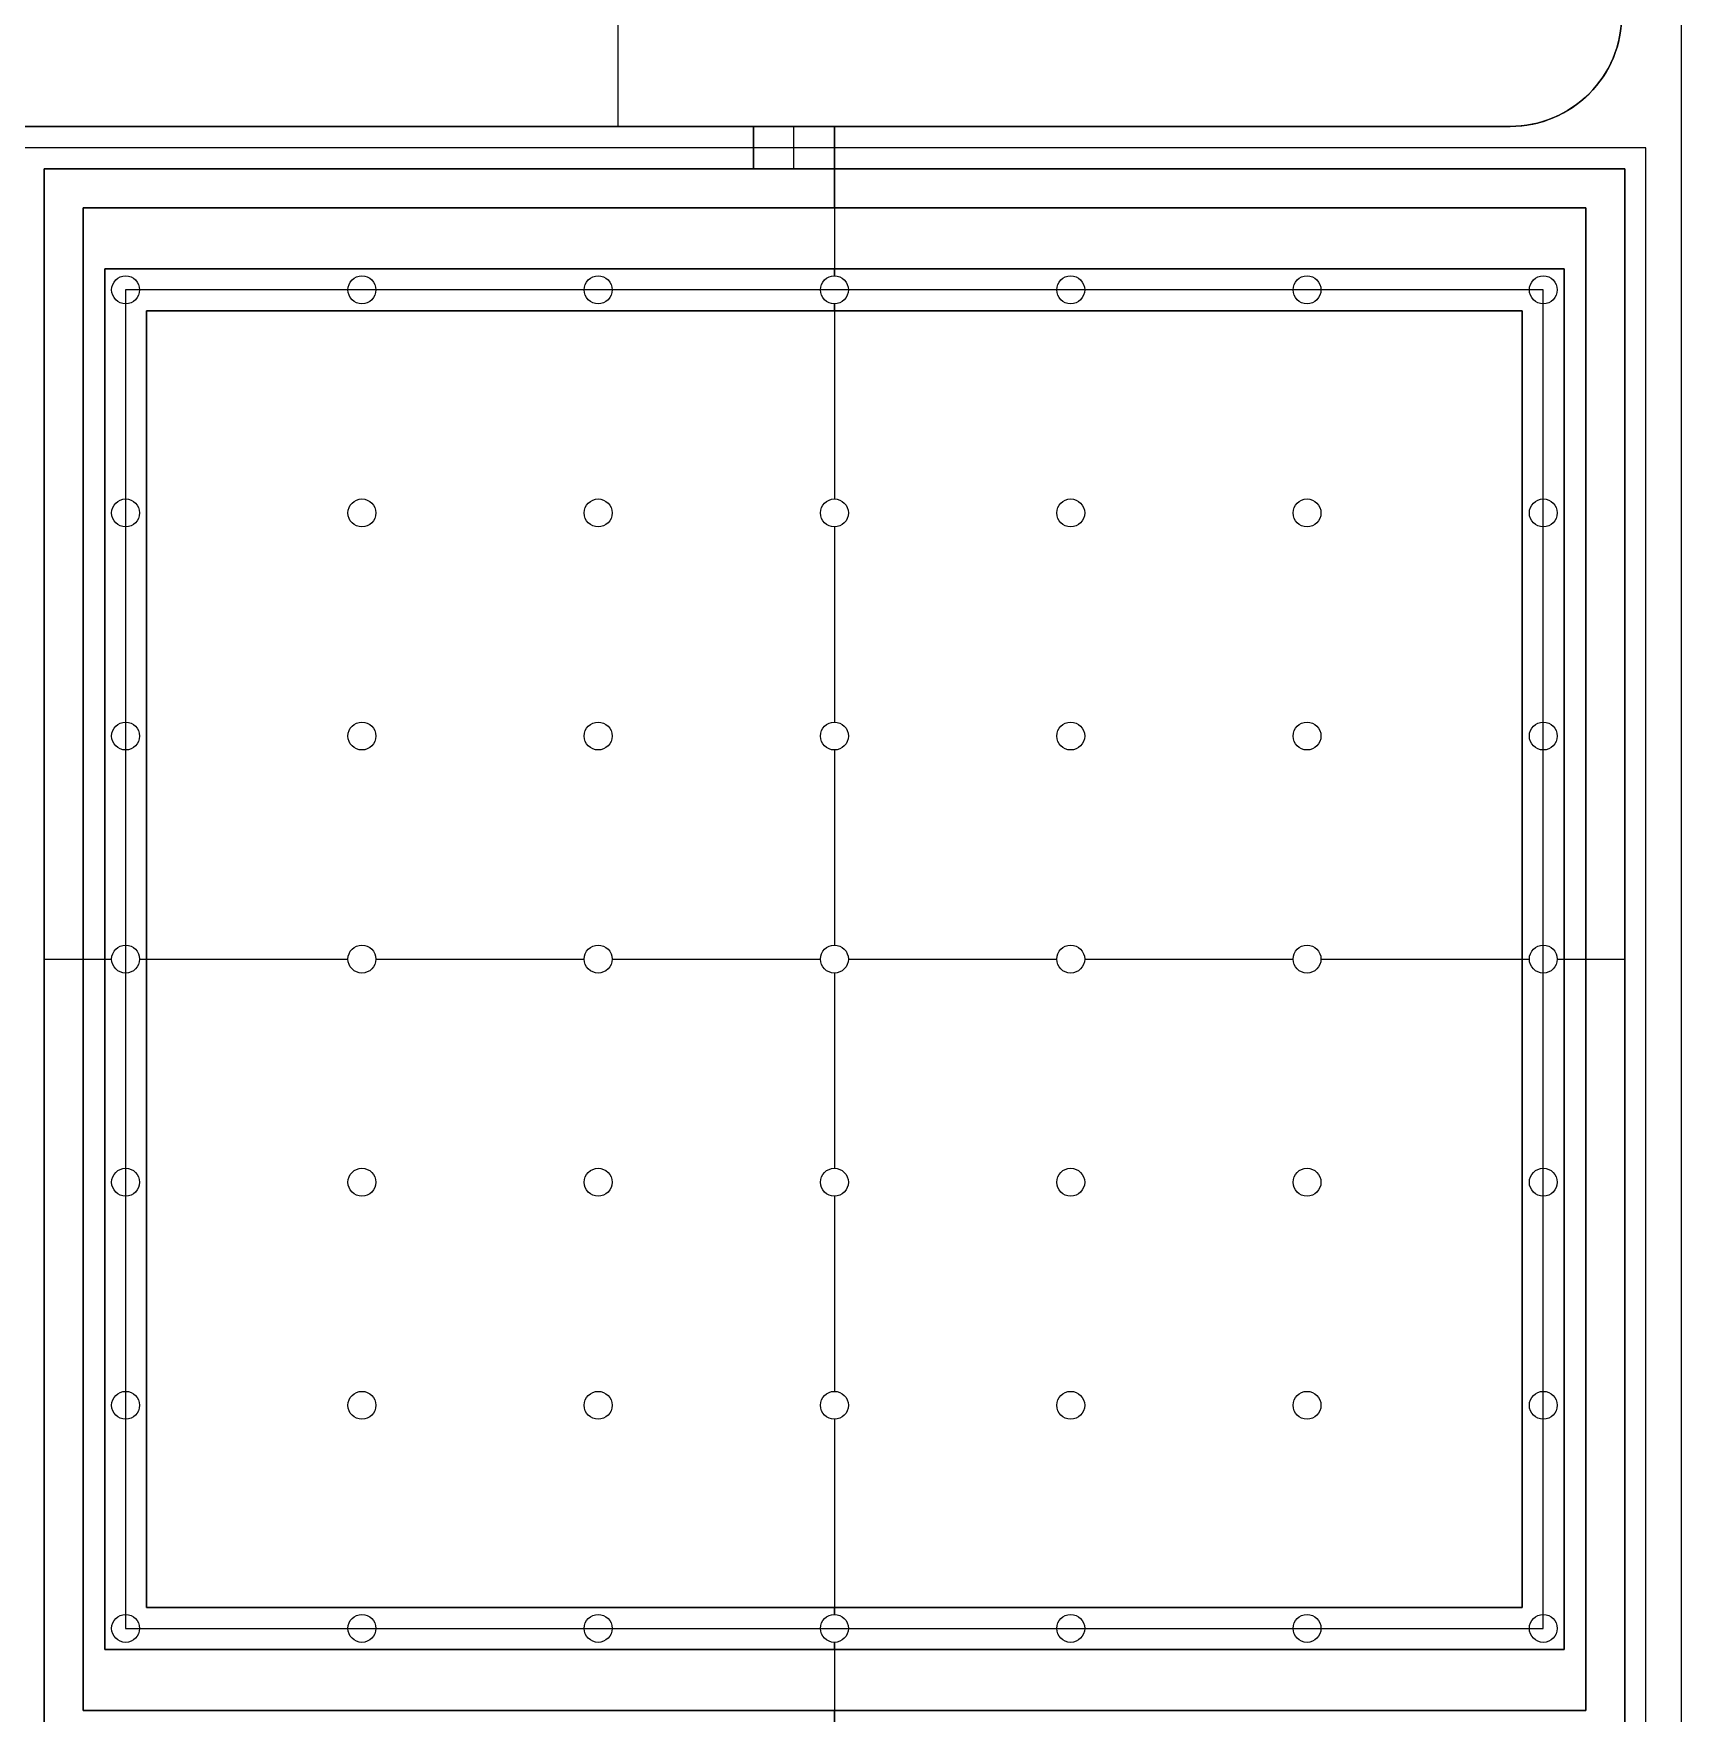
# Model space of a CAD drawing. Extents: x 0 to 96, y 0 to 48.
# Drawn here: x 57.23 to 72, y 15.4 to 30.46 of the extents above; entities that cross this region are included whole.
import ezdxf

# ---------------------------------------------------------------- set-up
doc = ezdxf.new("R2010")
doc.units = 0
doc.header["$MEASUREMENT"] = 0
for name, color, linetype in [('PECK_DRILLING', 100, 'CONTINUOUS'), ('POCKETS_10_MM', 5, 'CONTINUOUS'), ('PROFILE_-_ON', 216, 'CONTINUOUS'), ('PROFILE_-_OUTSIDE', 18, 'CONTINUOUS'), ('STOCK_PERIMETER', 1, 'CONTINUOUS'), ('TABS', 51, 'CONTINUOUS')]:
    doc.layers.add(name, color=color, linetype=linetype)

msp = doc.modelspace()

# ---------------------------------------------------------------- linework, layer by layer
at = {"layer": 'PECK_DRILLING'}
for centre in [(58.054, 28.16), (60.172, 28.16), (62.29, 28.16), (64.408, 28.16), (66.526, 28.16), (68.644, 28.16), (70.762, 28.16), (58.054, 26.16), (60.172, 26.16), (62.29, 26.16), (64.408, 26.16), (66.526, 26.16), (68.644, 26.16), (70.762, 26.16), (58.054, 24.16), (60.172, 24.16), (62.29, 24.16), (64.408, 24.16), (66.526, 24.16), (68.644, 24.16), (70.762, 24.16), (58.054, 22.16), (60.172, 22.16), (62.29, 22.16), (64.408, 22.16), (66.526, 22.16), (68.644, 22.16), (70.762, 22.16), (58.054, 20.16), (60.172, 20.16), (62.29, 20.16), (64.408, 20.16), (66.526, 20.16), (68.644, 20.16), (70.762, 20.16), (58.054, 18.16), (60.172, 18.16), (62.29, 18.16), (64.408, 18.16), (66.526, 18.16), (68.644, 18.16), (70.762, 18.16), (58.054, 16.16), (60.172, 16.16), (62.29, 16.16), (64.408, 16.16), (66.526, 16.16), (68.644, 16.16), (70.762, 16.16)]:
    msp.add_circle(centre, 0.125, dxfattribs=at)
at = {"layer": 'POCKETS_10_MM'}
for points in [[(57.136, 14.887), (71.681, 14.887), (71.681, 29.433), (57.136, 29.433)], [(57.673, 15.425), (71.143, 15.425), (71.143, 28.895), (57.673, 28.895)]]:
    msp.add_lwpolyline(points, close=True, dxfattribs=at)
at = {"layer": 'PROFILE_-_ON'}
msp.add_lwpolyline([(70.762, 16.16), (70.762, 28.16), (58.054, 28.16), (58.054, 16.16)], close=True, dxfattribs=at)
at = {"layer": 'PROFILE_-_OUTSIDE'}
for p, q in [((62.466, 47.625), (62.466, 29.625)), ((62.466, 39.064, 0.74), (62.466, 29.625, 0.74)), ((70.466, 29.625), (54.466, 29.625)), ((70.466, 29.625), (70.466, 29.625, 0.74)), ((57.323, 15.075), (57.323, 29.245)), ((57.323, 29.245), (71.493, 29.245)), ((57.323, 29.245, 0.34), (57.323, 15.075, 0.34)), ((71.493, 29.245, 0.34), (57.323, 29.245, 0.34)), ((57.323, 29.245, 0.34), (57.323, 29.245)), ((64.408, 29.245), (64.408, 28.285)), ((64.408, 29.245), (64.408, 29.245, 0.34)), ((64.408, 28.895, 0.34), (64.408, 29.245, 0.34)), ((71.493, 29.245), (71.493, 15.075)), ((71.493, 15.075, 0.34), (71.493, 29.245, 0.34)), ((71.493, 29.245, 0.34), (71.493, 29.245)), ((57.673, 15.425, 0.34), (57.673, 28.895, 0.34)), ((57.673, 28.895, 0.34), (57.673, 28.895, 0.74)), ((57.673, 28.895, 0.34), (71.143, 28.895, 0.34)), ((57.673, 15.425, 0.74), (57.673, 28.895, 0.74)), ((57.673, 28.895, 0.74), (71.143, 28.895, 0.74)), ((57.673, 28.895, 0.54), (57.673, 15.425, 0.54)), ((71.143, 28.895, 0.54), (57.673, 28.895, 0.54)), ((64.408, 28.895, 0.74), (64.408, 28.895, 0.34)), ((64.408, 28.895, 0.74), (64.408, 28.347, 0.74)), ((71.143, 28.895, 0.34), (71.143, 28.895, 0.74)), ((71.143, 28.895, 0.34), (71.143, 15.425, 0.34)), ((71.143, 28.895, 0.74), (71.143, 15.425, 0.74)), ((71.143, 15.425, 0.54), (71.143, 28.895, 0.54)), ((70.949, 28.347, 0.34), (57.867, 28.347, 0.34)), ((57.867, 28.347, 0.34), (57.867, 28.347, 0.74)), ((57.867, 28.347, 0.34), (57.867, 15.972, 0.34)), ((70.949, 28.347, 0.74), (57.867, 28.347, 0.74)), ((57.867, 28.347, 0.74), (57.867, 15.972, 0.74)), ((57.867, 28.347, 0.54), (70.949, 28.347, 0.54)), ((57.867, 15.972, 0.54), (57.867, 28.347, 0.54)), ((64.408, 28.347, 0.74), (64.408, 28.347, 0.34)), ((64.408, 28.285, 0.34), (64.408, 28.347, 0.34)), ((70.949, 15.972, 0.34), (70.949, 28.347, 0.34)), ((70.949, 28.347, 0.34), (70.949, 28.347, 0.74)), ((70.949, 15.972, 0.74), (70.949, 28.347, 0.74)), ((70.949, 28.347, 0.54), (70.949, 15.972, 0.54)), ((58.054, 28.285), (58.054, 28.285, 0.34)), ((60.172, 28.285), (60.172, 28.285, 0.34)), ((62.29, 28.285), (62.29, 28.285, 0.34)), ((64.408, 28.285), (64.408, 28.285, 0.34)), ((66.526, 28.285), (66.526, 28.285, 0.34)), ((68.644, 28.285), (68.644, 28.285, 0.34)), ((70.762, 28.285), (70.762, 28.285, 0.34)), ((57.929, 28.16), (57.929, 28.16, 0.34)), ((58.054, 28.035), (58.054, 28.035, 0.34)), ((58.179, 28.16), (58.179, 28.16, 0.34)), ((60.047, 28.16), (60.047, 28.16, 0.34)), ((60.172, 28.035), (60.172, 28.035, 0.34)), ((60.297, 28.16), (60.297, 28.16, 0.34)), ((62.165, 28.16), (62.165, 28.16, 0.34)), ((62.29, 28.035), (62.29, 28.035, 0.34)), ((62.415, 28.16), (62.415, 28.16, 0.34)), ((64.283, 28.16), (64.283, 28.16, 0.34)), ((64.408, 28.035), (64.408, 26.285)), ((64.408, 27.972, 0.34), (64.408, 28.035, 0.34)), ((64.408, 28.035), (64.408, 28.035, 0.34)), ((64.533, 28.16), (64.533, 28.16, 0.34)), ((66.401, 28.16), (66.401, 28.16, 0.34)), ((66.526, 28.035), (66.526, 28.035, 0.34)), ((66.651, 28.16), (66.651, 28.16, 0.34)), ((68.519, 28.16), (68.519, 28.16, 0.34)), ((68.644, 28.035), (68.644, 28.035, 0.34)), ((68.769, 28.16), (68.769, 28.16, 0.34)), ((70.637, 28.16), (70.637, 28.16, 0.34)), ((70.762, 28.035), (70.762, 28.035, 0.34)), ((70.887, 28.16), (70.887, 28.16, 0.34)), ((58.242, 16.347, 0.34), (58.242, 27.972, 0.34)), ((58.242, 27.972, 0.34), (58.242, 27.972, 0.74)), ((58.242, 27.972, 0.34), (70.574, 27.972, 0.34)), ((58.242, 16.347, 0.74), (58.242, 27.972, 0.74)), ((58.242, 27.972, 0.74), (70.574, 27.972, 0.74)), ((58.242, 27.972, 0.54), (58.242, 16.347, 0.54)), ((70.574, 27.972, 0.54), (58.242, 27.972, 0.54)), ((64.408, 27.972, 0.74), (64.408, 27.972, 0.34)), ((64.408, 27.972, 0.74), (64.408, 26.285, 0.74)), ((70.574, 27.972, 0.34), (70.574, 27.972, 0.74)), ((70.574, 27.972, 0.34), (70.574, 16.347, 0.34)), ((70.574, 27.972, 0.74), (70.574, 16.347, 0.74)), ((70.574, 16.347, 0.54), (70.574, 27.972, 0.54)), ((58.054, 26.285), (58.054, 26.285, 0.34)), ((60.172, 26.285), (60.172, 26.285, 0.74)), ((62.29, 26.285), (62.29, 26.285, 0.74)), ((64.408, 26.285), (64.408, 26.285, 0.74)), ((66.526, 26.285), (66.526, 26.285, 0.74)), ((68.644, 26.285), (68.644, 26.285, 0.74)), ((70.762, 26.285), (70.762, 26.285, 0.34)), ((57.929, 26.16), (57.929, 26.16, 0.34)), ((58.179, 26.16), (58.179, 26.16, 0.34)), ((60.047, 26.16), (60.047, 26.16, 0.74)), ((60.297, 26.16), (60.297, 26.16, 0.74)), ((62.165, 26.16), (62.165, 26.16, 0.74)), ((62.415, 26.16), (62.415, 26.16, 0.74)), ((64.283, 26.16), (64.283, 26.16, 0.74)), ((64.533, 26.16), (64.533, 26.16, 0.74)), ((66.401, 26.16), (66.401, 26.16, 0.74)), ((66.651, 26.16), (66.651, 26.16, 0.74)), ((68.519, 26.16), (68.519, 26.16, 0.74)), ((68.769, 26.16), (68.769, 26.16, 0.74)), ((70.637, 26.16), (70.637, 26.16, 0.34)), ((70.887, 26.16), (70.887, 26.16, 0.34)), ((58.054, 26.035), (58.054, 26.035, 0.34)), ((60.172, 26.035), (60.172, 26.035, 0.74)), ((62.29, 26.035), (62.29, 26.035, 0.74)), ((64.408, 26.035), (64.408, 24.285)), ((64.408, 26.035, 0.74), (64.408, 24.285, 0.74)), ((64.408, 26.035), (64.408, 26.035, 0.74)), ((66.526, 26.035), (66.526, 26.035, 0.74)), ((68.644, 26.035), (68.644, 26.035, 0.74)), ((70.762, 26.035), (70.762, 26.035, 0.34)), ((58.054, 24.285), (58.054, 24.285, 0.34)), ((60.172, 24.285), (60.172, 24.285, 0.74)), ((62.29, 24.285), (62.29, 24.285, 0.74)), ((64.408, 24.285), (64.408, 24.285, 0.74)), ((66.526, 24.285), (66.526, 24.285, 0.74)), ((68.644, 24.285), (68.644, 24.285, 0.74)), ((70.762, 24.285), (70.762, 24.285, 0.34)), ((57.929, 24.16), (57.929, 24.16, 0.34)), ((58.179, 24.16), (58.179, 24.16, 0.34)), ((60.047, 24.16), (60.047, 24.16, 0.74)), ((60.297, 24.16), (60.297, 24.16, 0.74)), ((62.165, 24.16), (62.165, 24.16, 0.74)), ((62.415, 24.16), (62.415, 24.16, 0.74)), ((64.283, 24.16), (64.283, 24.16, 0.74)), ((64.533, 24.16), (64.533, 24.16, 0.74)), ((66.401, 24.16), (66.401, 24.16, 0.74)), ((66.651, 24.16), (66.651, 24.16, 0.74)), ((68.519, 24.16), (68.519, 24.16, 0.74)), ((68.769, 24.16), (68.769, 24.16, 0.74)), ((70.637, 24.16), (70.637, 24.16, 0.34)), ((70.887, 24.16), (70.887, 24.16, 0.34)), ((58.054, 24.035), (58.054, 24.035, 0.34)), ((60.172, 24.035), (60.172, 24.035, 0.74)), ((62.29, 24.035), (62.29, 24.035, 0.74)), ((64.408, 24.035), (64.408, 22.285)), ((64.408, 24.035, 0.74), (64.408, 22.285, 0.74)), ((64.408, 24.035), (64.408, 24.035, 0.74)), ((66.526, 24.035), (66.526, 24.035, 0.74)), ((68.644, 24.035), (68.644, 24.035, 0.74)), ((70.762, 24.035), (70.762, 24.035, 0.34)), ((57.323, 22.16), (57.929, 22.16)), ((57.323, 22.16), (57.323, 22.16, 0.34)), ((57.323, 22.16, 0.34), (57.673, 22.16, 0.34)), ((57.673, 22.16, 0.74), (57.673, 22.16, 0.34)), ((57.673, 22.16, 0.74), (57.867, 22.16, 0.74)), ((57.867, 22.16, 0.74), (57.867, 22.16, 0.34)), ((57.867, 22.16, 0.34), (57.929, 22.16, 0.34)), ((57.929, 22.16), (57.929, 22.16, 0.34)), ((58.054, 22.285), (58.054, 22.285, 0.34)), ((58.179, 22.16), (60.047, 22.16)), ((58.179, 22.16, 0.34), (58.242, 22.16, 0.34)), ((58.179, 22.16), (58.179, 22.16, 0.34)), ((58.242, 22.16, 0.74), (58.242, 22.16, 0.34)), ((58.242, 22.16, 0.74), (60.047, 22.16, 0.74)), ((60.047, 22.16), (60.047, 22.16, 0.74)), ((60.172, 22.285), (60.172, 22.285, 0.74)), ((60.297, 22.16), (62.165, 22.16)), ((60.297, 22.16, 0.74), (62.165, 22.16, 0.74)), ((60.297, 22.16), (60.297, 22.16, 0.74)), ((62.165, 22.16), (62.165, 22.16, 0.74)), ((62.29, 22.285), (62.29, 22.285, 0.74)), ((62.415, 22.16), (64.283, 22.16)), ((62.415, 22.16, 0.74), (64.283, 22.16, 0.74)), ((62.415, 22.16), (62.415, 22.16, 0.74)), ((64.283, 22.16), (64.283, 22.16, 0.74)), ((64.408, 22.285), (64.408, 22.285, 0.74)), ((64.533, 22.16), (66.401, 22.16)), ((64.533, 22.16, 0.74), (66.401, 22.16, 0.74)), ((64.533, 22.16), (64.533, 22.16, 0.74)), ((66.401, 22.16), (66.401, 22.16, 0.74)), ((66.526, 22.285), (66.526, 22.285, 0.74)), ((66.651, 22.16), (68.519, 22.16)), ((66.651, 22.16, 0.74), (68.519, 22.16, 0.74)), ((66.651, 22.16), (66.651, 22.16, 0.74)), ((68.519, 22.16), (68.519, 22.16, 0.74)), ((68.644, 22.285), (68.644, 22.285, 0.74)), ((68.769, 22.16), (70.637, 22.16)), ((68.769, 22.16, 0.74), (70.574, 22.16, 0.74)), ((68.769, 22.16), (68.769, 22.16, 0.74)), ((70.574, 22.16, 0.74), (70.574, 22.16, 0.34)), ((70.574, 22.16, 0.34), (70.637, 22.16, 0.34)), ((70.637, 22.16), (70.637, 22.16, 0.34)), ((70.762, 22.285), (70.762, 22.285, 0.34)), ((70.887, 22.16), (71.493, 22.16)), ((70.887, 22.16, 0.34), (70.949, 22.16, 0.34)), ((70.887, 22.16), (70.887, 22.16, 0.34)), ((70.949, 22.16, 0.74), (71.143, 22.16, 0.74)), ((70.949, 22.16, 0.74), (70.949, 22.16, 0.34)), ((71.143, 22.16, 0.74), (71.143, 22.16, 0.34)), ((71.143, 22.16, 0.34), (71.493, 22.16, 0.34)), ((71.493, 22.16), (71.493, 22.16, 0.34)), ((58.054, 22.035), (58.054, 22.035, 0.34)), ((60.172, 22.035), (60.172, 22.035, 0.74)), ((62.29, 22.035), (62.29, 22.035, 0.74)), ((64.408, 22.035), (64.408, 20.285)), ((64.408, 22.035, 0.74), (64.408, 20.285, 0.74)), ((64.408, 22.035), (64.408, 22.035, 0.74)), ((66.526, 22.035), (66.526, 22.035, 0.74)), ((68.644, 22.035), (68.644, 22.035, 0.74)), ((70.762, 22.035), (70.762, 22.035, 0.34)), ((58.054, 20.285), (58.054, 20.285, 0.34)), ((60.172, 20.285), (60.172, 20.285, 0.74)), ((62.29, 20.285), (62.29, 20.285, 0.74)), ((64.408, 20.285), (64.408, 20.285, 0.74)), ((66.526, 20.285), (66.526, 20.285, 0.74)), ((68.644, 20.285), (68.644, 20.285, 0.74)), ((70.762, 20.285), (70.762, 20.285, 0.34)), ((57.929, 20.16), (57.929, 20.16, 0.34)), ((58.054, 20.035), (58.054, 20.035, 0.34)), ((58.179, 20.16), (58.179, 20.16, 0.34)), ((60.047, 20.16), (60.047, 20.16, 0.74)), ((60.172, 20.035), (60.172, 20.035, 0.74)), ((60.297, 20.16), (60.297, 20.16, 0.74)), ((62.165, 20.16), (62.165, 20.16, 0.74)), ((62.29, 20.035), (62.29, 20.035, 0.74)), ((62.415, 20.16), (62.415, 20.16, 0.74)), ((64.283, 20.16), (64.283, 20.16, 0.74)), ((64.408, 20.035), (64.408, 18.285)), ((64.408, 20.035, 0.74), (64.408, 18.285, 0.74)), ((64.408, 20.035), (64.408, 20.035, 0.74)), ((64.533, 20.16), (64.533, 20.16, 0.74)), ((66.401, 20.16), (66.401, 20.16, 0.74)), ((66.526, 20.035), (66.526, 20.035, 0.74)), ((66.651, 20.16), (66.651, 20.16, 0.74)), ((68.519, 20.16), (68.519, 20.16, 0.74)), ((68.644, 20.035), (68.644, 20.035, 0.74)), ((68.769, 20.16), (68.769, 20.16, 0.74)), ((70.637, 20.16), (70.637, 20.16, 0.34)), ((70.762, 20.035), (70.762, 20.035, 0.34)), ((70.887, 20.16), (70.887, 20.16, 0.34)), ((58.054, 18.285), (58.054, 18.285, 0.34)), ((60.172, 18.285), (60.172, 18.285, 0.74)), ((62.29, 18.285), (62.29, 18.285, 0.74)), ((64.408, 18.285), (64.408, 18.285, 0.74)), ((66.526, 18.285), (66.526, 18.285, 0.74)), ((68.644, 18.285), (68.644, 18.285, 0.74)), ((70.762, 18.285), (70.762, 18.285, 0.34)), ((57.929, 18.16), (57.929, 18.16, 0.34)), ((58.179, 18.16), (58.179, 18.16, 0.34)), ((60.047, 18.16), (60.047, 18.16, 0.74)), ((60.297, 18.16), (60.297, 18.16, 0.74)), ((62.165, 18.16), (62.165, 18.16, 0.74)), ((62.415, 18.16), (62.415, 18.16, 0.74)), ((64.283, 18.16), (64.283, 18.16, 0.74)), ((64.533, 18.16), (64.533, 18.16, 0.74)), ((66.401, 18.16), (66.401, 18.16, 0.74)), ((66.651, 18.16), (66.651, 18.16, 0.74)), ((68.519, 18.16), (68.519, 18.16, 0.74)), ((68.769, 18.16), (68.769, 18.16, 0.74)), ((70.637, 18.16), (70.637, 18.16, 0.34)), ((70.887, 18.16), (70.887, 18.16, 0.34)), ((58.054, 18.035), (58.054, 18.035, 0.34)), ((60.172, 18.035), (60.172, 18.035, 0.74)), ((62.29, 18.035), (62.29, 18.035, 0.74)), ((64.408, 18.035), (64.408, 16.285)), ((64.408, 18.035, 0.74), (64.408, 16.347, 0.74)), ((64.408, 18.035), (64.408, 18.035, 0.74)), ((66.526, 18.035), (66.526, 18.035, 0.74)), ((68.644, 18.035), (68.644, 18.035, 0.74)), ((70.762, 18.035), (70.762, 18.035, 0.34)), ((58.054, 16.285), (58.054, 16.285, 0.34)), ((70.574, 16.347, 0.34), (58.242, 16.347, 0.34)), ((58.242, 16.347, 0.34), (58.242, 16.347, 0.74)), ((70.574, 16.347, 0.74), (58.242, 16.347, 0.74)), ((58.242, 16.347, 0.54), (70.574, 16.347, 0.54)), ((60.172, 16.285), (60.172, 16.285, 0.34)), ((62.29, 16.285), (62.29, 16.285, 0.34)), ((64.408, 16.347, 0.74), (64.408, 16.347, 0.34)), ((64.408, 16.285, 0.34), (64.408, 16.347, 0.34)), ((64.408, 16.285), (64.408, 16.285, 0.34)), ((66.526, 16.285), (66.526, 16.285, 0.34)), ((68.644, 16.285), (68.644, 16.285, 0.34)), ((70.574, 16.347, 0.74), (70.574, 16.347, 0.34)), ((70.762, 16.285), (70.762, 16.285, 0.34)), ((57.929, 16.16), (57.929, 16.16, 0.34)), ((58.179, 16.16), (58.179, 16.16, 0.34)), ((60.047, 16.16), (60.047, 16.16, 0.34)), ((60.297, 16.16), (60.297, 16.16, 0.34)), ((62.165, 16.16), (62.165, 16.16, 0.34)), ((62.415, 16.16), (62.415, 16.16, 0.34)), ((64.283, 16.16), (64.283, 16.16, 0.34)), ((64.533, 16.16), (64.533, 16.16, 0.34)), ((66.401, 16.16), (66.401, 16.16, 0.34)), ((66.651, 16.16), (66.651, 16.16, 0.34)), ((68.519, 16.16), (68.519, 16.16, 0.34)), ((68.769, 16.16), (68.769, 16.16, 0.34)), ((70.637, 16.16), (70.637, 16.16, 0.34)), ((70.887, 16.16), (70.887, 16.16, 0.34)), ((57.867, 15.972, 0.34), (57.867, 15.972, 0.74)), ((57.867, 15.972, 0.34), (70.949, 15.972, 0.34)), ((57.867, 15.972, 0.74), (70.949, 15.972, 0.74)), ((70.949, 15.972, 0.54), (57.867, 15.972, 0.54)), ((58.054, 16.035), (58.054, 16.035, 0.34)), ((60.172, 16.035), (60.172, 16.035, 0.34)), ((62.29, 16.035), (62.29, 16.035, 0.34)), ((64.408, 16.035), (64.408, 15.075)), ((64.408, 15.972, 0.34), (64.408, 16.035, 0.34)), ((64.408, 16.035), (64.408, 16.035, 0.34)), ((64.408, 15.972, 0.74), (64.408, 15.425, 0.74)), ((64.408, 15.972, 0.74), (64.408, 15.972, 0.34)), ((66.526, 16.035), (66.526, 16.035, 0.34)), ((68.644, 16.035), (68.644, 16.035, 0.34)), ((70.762, 16.035), (70.762, 16.035, 0.34)), ((70.949, 15.972, 0.74), (70.949, 15.972, 0.34)), ((57.673, 15.425, 0.74), (57.673, 15.425, 0.34)), ((71.143, 15.425, 0.34), (57.673, 15.425, 0.34)), ((71.143, 15.425, 0.74), (57.673, 15.425, 0.74)), ((57.673, 15.425, 0.54), (71.143, 15.425, 0.54)), ((64.408, 15.425, 0.74), (64.408, 15.425, 0.34)), ((64.408, 15.075, 0.34), (64.408, 15.425, 0.34)), ((71.143, 15.425, 0.34), (71.143, 15.425, 0.74))]:
    msp.add_line(p, q, dxfattribs=at)
for points in [[(70.466, 47.625, -0.414213), (71.466, 46.625), (71.466, 30.625, -0.414214), (70.466, 29.625), (54.466, 29.625, -0.414214), (53.466, 30.625), (53.466, 46.625, -0.414214), (54.466, 47.625)], [(70.466, 47.625, -0.414213), (71.466, 46.625), (71.466, 30.625, -0.414214), (70.466, 29.625), (54.466, 29.625, -0.414214), (53.466, 30.625), (53.466, 46.625, -0.414214), (54.466, 47.625)], [(70.466, 47.625), (54.466, 47.625, 0.414214), (53.466, 46.625), (53.466, 30.625, 0.414214), (54.466, 29.625), (70.466, 29.625, 0.414214), (71.466, 30.625), (71.466, 46.625, 0.414213)]]:
    msp.add_lwpolyline(points, format="xyb", close=True, dxfattribs=at)
msp.add_lwpolyline([(57.323, 15.075), (71.493, 15.075), (71.493, 29.245), (57.323, 29.245)], close=True, dxfattribs=at)
for centre in [(58.054, 28.16), (58.054, 28.16, 0.34), (60.172, 28.16), (60.172, 28.16, 0.34), (62.29, 28.16), (62.29, 28.16, 0.34), (64.408, 28.16), (64.408, 28.16, 0.34), (66.526, 28.16), (66.526, 28.16, 0.34), (68.644, 28.16), (68.644, 28.16, 0.34), (70.762, 28.16), (70.762, 28.16, 0.34), (58.054, 26.16), (58.054, 26.16, 0.34), (60.172, 26.16), (60.172, 26.16, 0.74), (60.172, 26.16, 0.5), (62.29, 26.16), (62.29, 26.16, 0.74), (62.29, 26.16, 0.5), (64.408, 26.16), (64.408, 26.16, 0.74), (64.408, 26.16, 0.5), (66.526, 26.16), (66.526, 26.16, 0.74), (66.526, 26.16, 0.5), (68.644, 26.16), (68.644, 26.16, 0.74), (68.644, 26.16, 0.5), (70.762, 26.16), (70.762, 26.16, 0.34), (58.054, 24.16), (58.054, 24.16, 0.34), (60.172, 24.16), (60.172, 24.16, 0.74), (60.172, 24.16, 0.5), (62.29, 24.16), (62.29, 24.16, 0.74), (62.29, 24.16, 0.5), (64.408, 24.16), (64.408, 24.16, 0.74), (64.408, 24.16, 0.5), (66.526, 24.16), (66.526, 24.16, 0.74), (66.526, 24.16, 0.5), (68.644, 24.16), (68.644, 24.16, 0.74), (68.644, 24.16, 0.5), (70.762, 24.16), (70.762, 24.16, 0.34), (58.054, 22.16), (58.054, 22.16, 0.34), (60.172, 22.16), (60.172, 22.16, 0.74), (60.172, 22.16, 0.5), (62.29, 22.16), (62.29, 22.16, 0.74), (62.29, 22.16, 0.5), (64.408, 22.16), (64.408, 22.16, 0.74), (64.408, 22.16, 0.5), (66.526, 22.16), (66.526, 22.16, 0.74), (66.526, 22.16, 0.5), (68.644, 22.16), (68.644, 22.16, 0.74), (68.644, 22.16, 0.5), (70.762, 22.16), (70.762, 22.16, 0.34), (58.054, 20.16), (58.054, 20.16, 0.34), (60.172, 20.16), (60.172, 20.16, 0.74), (60.172, 20.16, 0.5), (62.29, 20.16), (62.29, 20.16, 0.74), (62.29, 20.16, 0.5), (64.408, 20.16), (64.408, 20.16, 0.74), (64.408, 20.16, 0.5), (66.526, 20.16), (66.526, 20.16, 0.74), (66.526, 20.16, 0.5), (68.644, 20.16), (68.644, 20.16, 0.74), (68.644, 20.16, 0.5), (70.762, 20.16), (70.762, 20.16, 0.34), (58.054, 18.16), (58.054, 18.16, 0.34), (60.172, 18.16), (60.172, 18.16, 0.74), (60.172, 18.16, 0.5), (62.29, 18.16), (62.29, 18.16, 0.74), (62.29, 18.16, 0.5), (64.408, 18.16), (64.408, 18.16, 0.74), (64.408, 18.16, 0.5), (66.526, 18.16), (66.526, 18.16, 0.74), (66.526, 18.16, 0.5), (68.644, 18.16), (68.644, 18.16, 0.74), (68.644, 18.16, 0.5), (70.762, 18.16), (70.762, 18.16, 0.34), (58.054, 16.16), (58.054, 16.16, 0.34), (60.172, 16.16), (60.172, 16.16, 0.34), (62.29, 16.16), (62.29, 16.16, 0.34), (64.408, 16.16), (64.408, 16.16, 0.34), (66.526, 16.16), (66.526, 16.16, 0.34), (68.644, 16.16), (68.644, 16.16, 0.34), (70.762, 16.16), (70.762, 16.16, 0.34)]:
    msp.add_circle(centre, 0.125, dxfattribs=at)
msp.add_arc((70.466, 30.625), 1, 270, 0, dxfattribs=at)
at = {"layer": 'STOCK_PERIMETER'}
msp.add_lwpolyline([(48, 0), (72, 0), (72, 48), (48, 48)], close=True, dxfattribs=at)
at = {"layer": 'TABS'}
for p, q in [((64.408, 29.625), (63.681, 29.625)), ((63.681, 29.625), (63.681, 29.625, 0.15)), ((64.408, 29.625, 0.15), (63.681, 29.625, 0.15)), ((63.681, 29.625), (63.681, 29.245)), ((63.681, 29.625, 0.15), (63.681, 29.245, 0.15)), ((63.681, 29.245, 0.075), (63.681, 29.625, 0.075)), ((64.044, 29.245), (64.044, 29.625)), ((64.044, 29.245, 0.15), (64.044, 29.625, 0.15)), ((64.408, 29.625, 0.15), (64.408, 29.625)), ((64.408, 29.245), (64.408, 29.625)), ((64.408, 29.245, 0.15), (64.408, 29.625, 0.15)), ((64.408, 29.625, 0.075), (64.408, 29.245, 0.075)), ((63.681, 29.245), (64.408, 29.245)), ((63.681, 29.245, 0.15), (63.681, 29.245)), ((63.681, 29.245, 0.15), (64.408, 29.245, 0.15)), ((64.408, 29.245), (64.408, 29.245, 0.15)), ((64.408, 29.245), (64.408, 29.245, 0.15))]:
    msp.add_line(p, q, dxfattribs=at)

doc.saveas('drawing.dxf')
